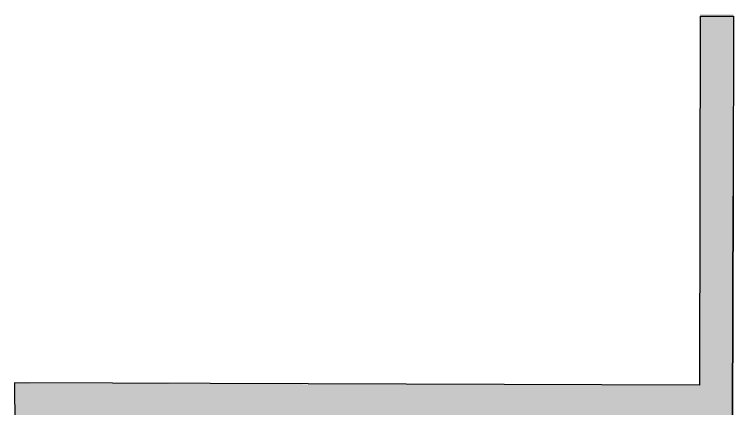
# Model space of a CAD drawing. Header units: millimetres. Extents: x 2258 to 5600, y 711 to 2563.
# Drawn here: x 3875.4 to 4042, y 2439 to 2530.3 of the extents above; entities that cross this region are included whole.
import ezdxf

# ---------------------------------------------------------------- set-up
doc = ezdxf.new("R2010")
doc.units = ezdxf.units.MM
doc.layers.add('PQI-A-IN-FURN', color=39, linetype='Continuous', lineweight=13)
doc.layers.add('PQI-A-WALL', color=30, linetype='Continuous', lineweight=50)

msp = doc.modelspace()

# ---------------------------------------------------------------- hatches: boundary and pattern name
at = {"layer": 'PQI-A-IN-FURN', "true_color": 0x000000}
h = msp.add_hatch(color=18, dxfattribs=at)
h.dxf.hatch_style = 1
h.paths.add_polyline_path([(3875.592, 2417.477), (3883.318, 2417.458), (3883.365, 2437.088), (4033.994, 2436.716), (4033.94, 2413.932), (4041.666, 2413.914), (4041.721, 2436.697), (4041.844, 2488.195), (4041.854, 2492.058), (4041.945, 2530.257), (4034.219, 2530.276), (4034.013, 2444.442), (3904.595, 2444.764), (3875.658, 2444.833), (3875.639, 2437.107)])

# ---------------------------------------------------------------- linework, layer by layer
for p, q in [((4034.127, 2444.443), (4034.333, 2529.897)), ((4034.333, 2529.897), (4041.976, 2529.875)), ((4041.976, 2529.875), (4041.844, 2488.195)), ((4034.127, 2444.443), (3875.384, 2444.971)), ((3875.384, 2444.971), (3875.595, 2417.477))]:
    msp.add_line(p, q)
at = {"layer": 'PQI-A-WALL', "color": 0, "lineweight": 35, "ltscale": 1000}
msp.add_line((4041.721, 2436.697), (4041.844, 2488.195), dxfattribs=at)

doc.saveas('drawing.dxf')
